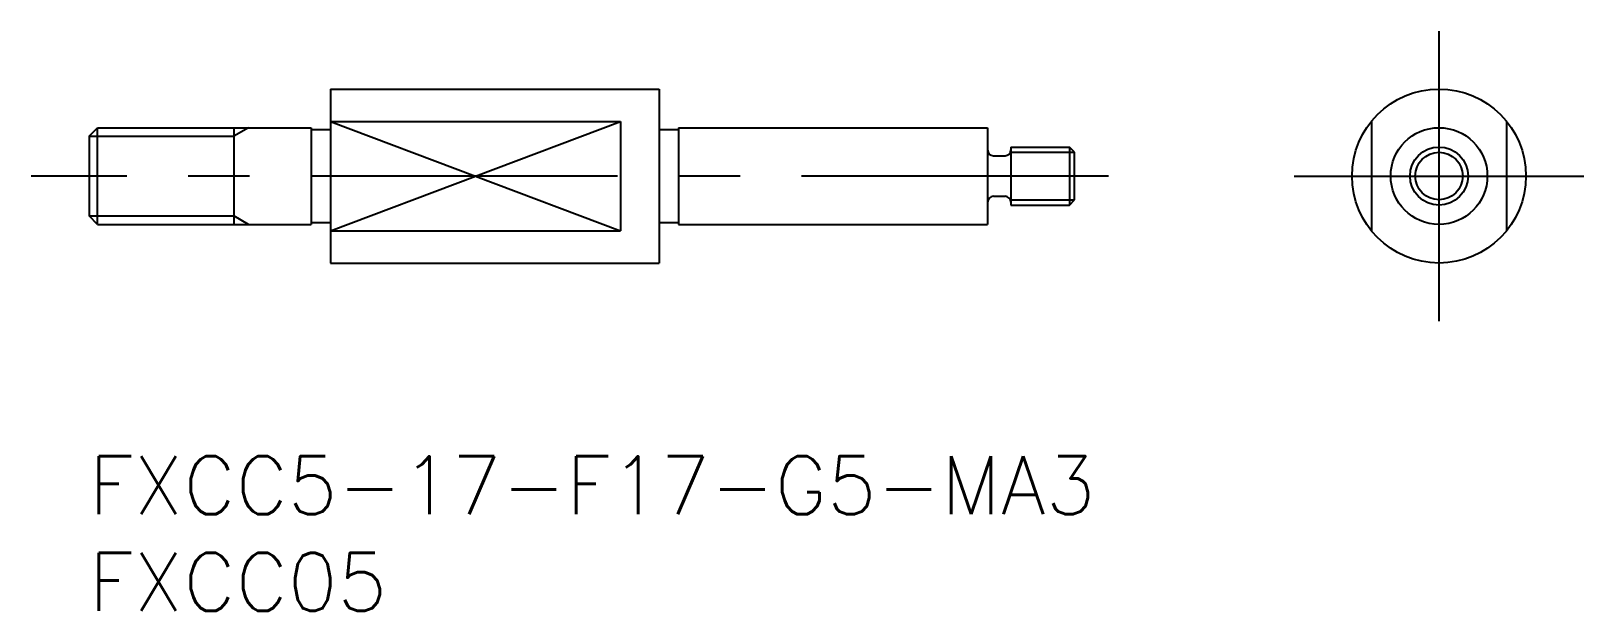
# Model space of a CAD drawing. Extents: x -3 to 77.4, y -8 to 22.
import ezdxf

# ---------------------------------------------------------------- set-up
doc = ezdxf.new("R2010")
doc.units = 0
doc.header["$LTSCALE"] = 0.5
doc.linetypes.add('CENTER', pattern=[50.8, 31.75, -6.35, 6.35, -6.35])
doc.linetypes.add('DASHED', pattern=[19.05, 12.7, -6.35])
for name, color, linetype in [('MSM_CENTER', 1, 'CENTER'), ('MSM_CONTINUOUS', 7, 'CONTINUOUS'), ('MSM_DASHED', 4, 'DASHED'), ('MSM_NARROW', 5, 'CONTINUOUS'), ('MSM_PART_NUMBER', 7, 'CONTINUOUS')]:
    doc.layers.add(name, color=color, linetype=linetype)
doc.styles.get("Standard").update_dxf_attribs({"font": 'txt.shx', "height": 3, "bigfont": 'bigfont.shx'})

# ---------------------------------------------------------------- blocks, each defined once
blk = doc.blocks.new('*U11')
at = {"layer": 'MSM_PART_NUMBER'}
blk.add_text('FXCC5-17-F17-G5-MA3', height=3, dxfattribs=at).set_placement((0, -3))
blk = doc.blocks.new('*U12')
at = {"layer": 'MSM_PART_NUMBER'}
blk.add_text('FXCC05', height=3, dxfattribs=at).set_placement((0, -8))

msp = doc.modelspace()

# ---------------------------------------------------------------- linework, layer by layer
at = {"layer": 'MSM_CENTER'}
for p, q in [((69.859, 7), (69.859, 22)), ((52.75, 14.5), (-3, 14.5)), ((62.359, 14.5), (77.359, 14.5))]:
    msp.add_line(p, q, dxfattribs=at)
at = {"layer": 'MSM_CONTINUOUS'}
for p, q in [((12.5, 19), (29.5, 19)), ((12.5, 19), (12.5, 10)), ((29.5, 19), (29.5, 10)), ((0, 16.567), (0.433, 17)), ((0.433, 12), (0.433, 17)), ((0.433, 17), (11.5, 17)), ((7.5, 17), (7.5, 12)), ((11.5, 17), (11.5, 12)), ((11.5, 16.9), (12.5, 16.9)), ((12.5, 17.328), (27.5, 17.328)), ((27.5, 17.328), (27.5, 11.672)), ((29.5, 16.9), (30.5, 16.9)), ((30.5, 17), (46.5, 17)), ((30.5, 17), (30.5, 12)), ((46.5, 17), (46.5, 12)), ((0, 16.567), (0, 12.433)), ((46.8, 15.55), (47.4, 15.55)), ((47.7, 16), (47.7, 13)), ((47.7, 16), (50.73, 16)), ((51, 15.729), (50.73, 16)), ((50.73, 16), (50.73, 13)), ((51, 13.27), (51, 15.729)), ((46.8, 13.45), (47.4, 13.45)), ((47.7, 13), (50.73, 13)), ((50.73, 13), (51, 13.27)), ((0.433, 12), (0, 12.433)), ((11.5, 12.1), (12.5, 12.1)), ((29.5, 12.1), (30.5, 12.1)), ((0.433, 12), (11.5, 12)), ((12.5, 11.672), (27.5, 11.672)), ((30.5, 12), (46.5, 12)), ((12.5, 10), (29.5, 10))]:
    msp.add_line(p, q, dxfattribs=at)
for radius in [4.5, 2.5, 1.5]:
    msp.add_circle((69.859, 14.5), radius, dxfattribs=at)
for centre, start, end in [((46.8, 15.85), 180, 270), ((47.4, 15.85), 270, 0), ((46.8, 13.15), 90, 180), ((47.4, 13.15), 0, 90)]:
    msp.add_arc(centre, 0.3, start, end, dxfattribs=at)
at = {"layer": 'MSM_DASHED'}
for p, q in [((66.359, 17.328), (66.359, 11.672)), ((73.359, 17.328), (73.359, 11.672))]:
    msp.add_line(p, q, dxfattribs=at)
at = {"layer": 'MSM_NARROW'}
for p, q in [((8.25, 17), (7.5, 16.567)), ((12.5, 17.328), (27.5, 11.672)), ((12.5, 11.672), (27.5, 17.328)), ((0, 16.567), (7.5, 16.567)), ((47.7, 15.729), (51, 15.729)), ((47.7, 13.27), (51, 13.27)), ((0, 12.433), (7.5, 12.433)), ((8.25, 12), (7.5, 12.433))]:
    msp.add_line(p, q, dxfattribs=at)
msp.add_circle((69.859, 14.5), 1.229, dxfattribs=at)

# ---------------------------------------------------------------- block references
at = {"layer": 'MSM_CONTINUOUS'}
for name in ['*U11', '*U12']:
    msp.add_blockref(name, (0, 0), dxfattribs=at)

doc.saveas('drawing.dxf')
